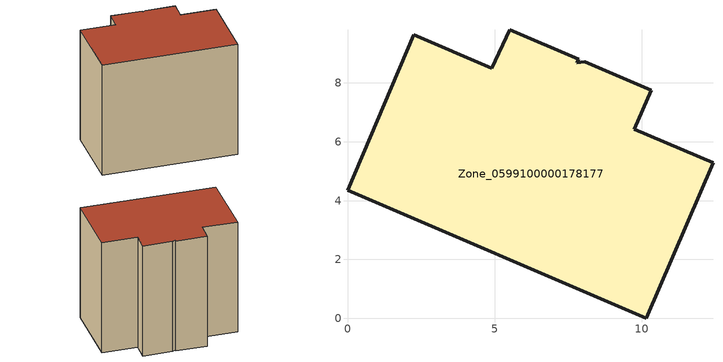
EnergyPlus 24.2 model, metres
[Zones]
Zone_0599100000178177
 floor ground (C_G): 7.85,8.81 7.8,8.68 8.07,8.71 10.32,7.75 9.75,6.42 12.42,5.29 10.16,0 0,4.36 2.25,9.64 4.91,8.5 5.51,9.81 z0
 wall outside (C_F): 9.75,6.42 10.32,7.75 8.07,8.71 7.8,8.68 7.85,8.81 5.51,9.81 4.91,8.5 2.25,9.64 0,4.36 10.16,0 12.42,5.29 9.75,6.42 z0:9.89
 roof outside (C_R): 7.8,8.68 7.85,8.81 5.51,9.81 4.91,8.5 2.25,9.64 0,4.36 10.16,0 12.42,5.29 9.75,6.42 10.32,7.75 8.07,8.71 z9.89
[BUILDING]
Pand.0599100000178177: North Axis=0; Terrain=City; Loads Convergence Tolerance Value=0.04; Temperature Convergence Tolerance Value=0.4; Solar Distribution=FullExterior; Maximum Number of Warmup Days=25; Minimum Number of Warmup Days=1
[Site:Location]
Rotterdam.The.Hague.AP_ZH_NLD Design_Conditions: Latitude=51.96; Longitude=4.45; Time Zone=1; Elevation=-4.5
[SITE:GROUNDTEMPERATURE:BUILDINGSURFACE]
18, 18, 18, 18, 18, 18, 18, 18, 18, 18, 18, 18
[MATERIAL] Thermal Absorptance=0.9; Solar Absorptance=0.7; Visible Absorptance=0.7
Name | Roughness | Thickness | Conductivity | Density | Specific Heat
G.TC.1946 | MediumSmooth | 0.15 | 1 | 540 | 1210
F.TC.1946 | Rough | 0.3 | 0.857143 | 1920 | 840
R.TC.1946 | MediumRough | 0.2 | 0.909091 | 1500 | 1000
[CONSTRUCTION]
C_G: G.TC.1946
C_F: F.TC.1946
C_R: R.TC.1946
[ZONE]
Zone_0599100000178177: Type=1; Multiplier=1; Ceiling Height=Autocalculate; Volume=Autocalculate; Floor Area=autocalculate; Part of Total Floor Area=Yes
[ZONEINFILTRATION:DESIGNFLOWRATE]
Infil_Zone_0599100000178177: Zone or ZoneList or Space or SpaceList=Zone_0599100000178177; Schedule=AlwaysOn; Design Flow Rate Calculation Method=Flow/Area; Flow Rate per Floor Area=0.003; Constant Term Coefficient=1; Temperature Term Coefficient=0; Velocity Term Coefficient=0; Velocity Squared Term Coefficient=0
[HVACTEMPLATE:ZONE:IDEALLOADSAIRSYSTEM]
Zone_0599100000178177: Maximum Heating Supply Air Temperature=50; Minimum Cooling Supply Air Temperature=13; Maximum Heating Supply Air Humidity Ratio=0.0156; Minimum Cooling Supply Air Humidity Ratio=0.0077; Heating Limit=NoLimit; Cooling Limit=NoLimit; Dehumidification Control Type=ConstantSensibleHeatRatio; Cooling Sensible Heat Ratio=0.7; Dehumidification Setpoint=60; Humidification Control Type=None; Humidification Setpoint=30; Outdoor Air Method=None; Outdoor Air Flow Rate per Person=0.00944; Outdoor Air Flow Rate per Zone Floor Area=0; Outdoor Air Flow Rate per Zone=0; Demand Controlled Ventilation Type=None; Outdoor Air Economizer Type=NoEconomizer; Heat Recovery Type=None; Sensible Heat Recovery Effectiveness=0.7; Latent Heat Recovery Effectiveness=0.65
[ZONECONTROL:THERMOSTAT]
ThermostatControl_Zone_0599100000178177: Zone or ZoneList=Zone_0599100000178177; Control Type Schedule=DualSetpointControlType; Control 1=Thermostat_Zone_0599100000178177; Temperature Difference Between Cutout And Setpoint=0
[THERMOSTATSETPOINT:DUALSETPOINT]
Thermostat_Zone_0599100000178177: Heating Setpoint Temperature Schedule=HeatingSetpoint_Zone_0599100000178177; Cooling Setpoint Temperature Schedule=CoolingSetpoint_Zone_0599100000178177
[SCHEDULE:COMPACT]
HeatingSetpoint_Zone_0599100000178177: Through: 12/31, For: AllDays, Until: 24:00, 21
CoolingSetpoint_Zone_0599100000178177: Through: 12/31, For: AllDays, Until: 24:00, 24
DualSetpointControlType: Through: 12/31, For: AllDays, Until: 24:00, 4
AlwaysOn: Through: 12/31, For: AllDays, Until: 24:00, 1
